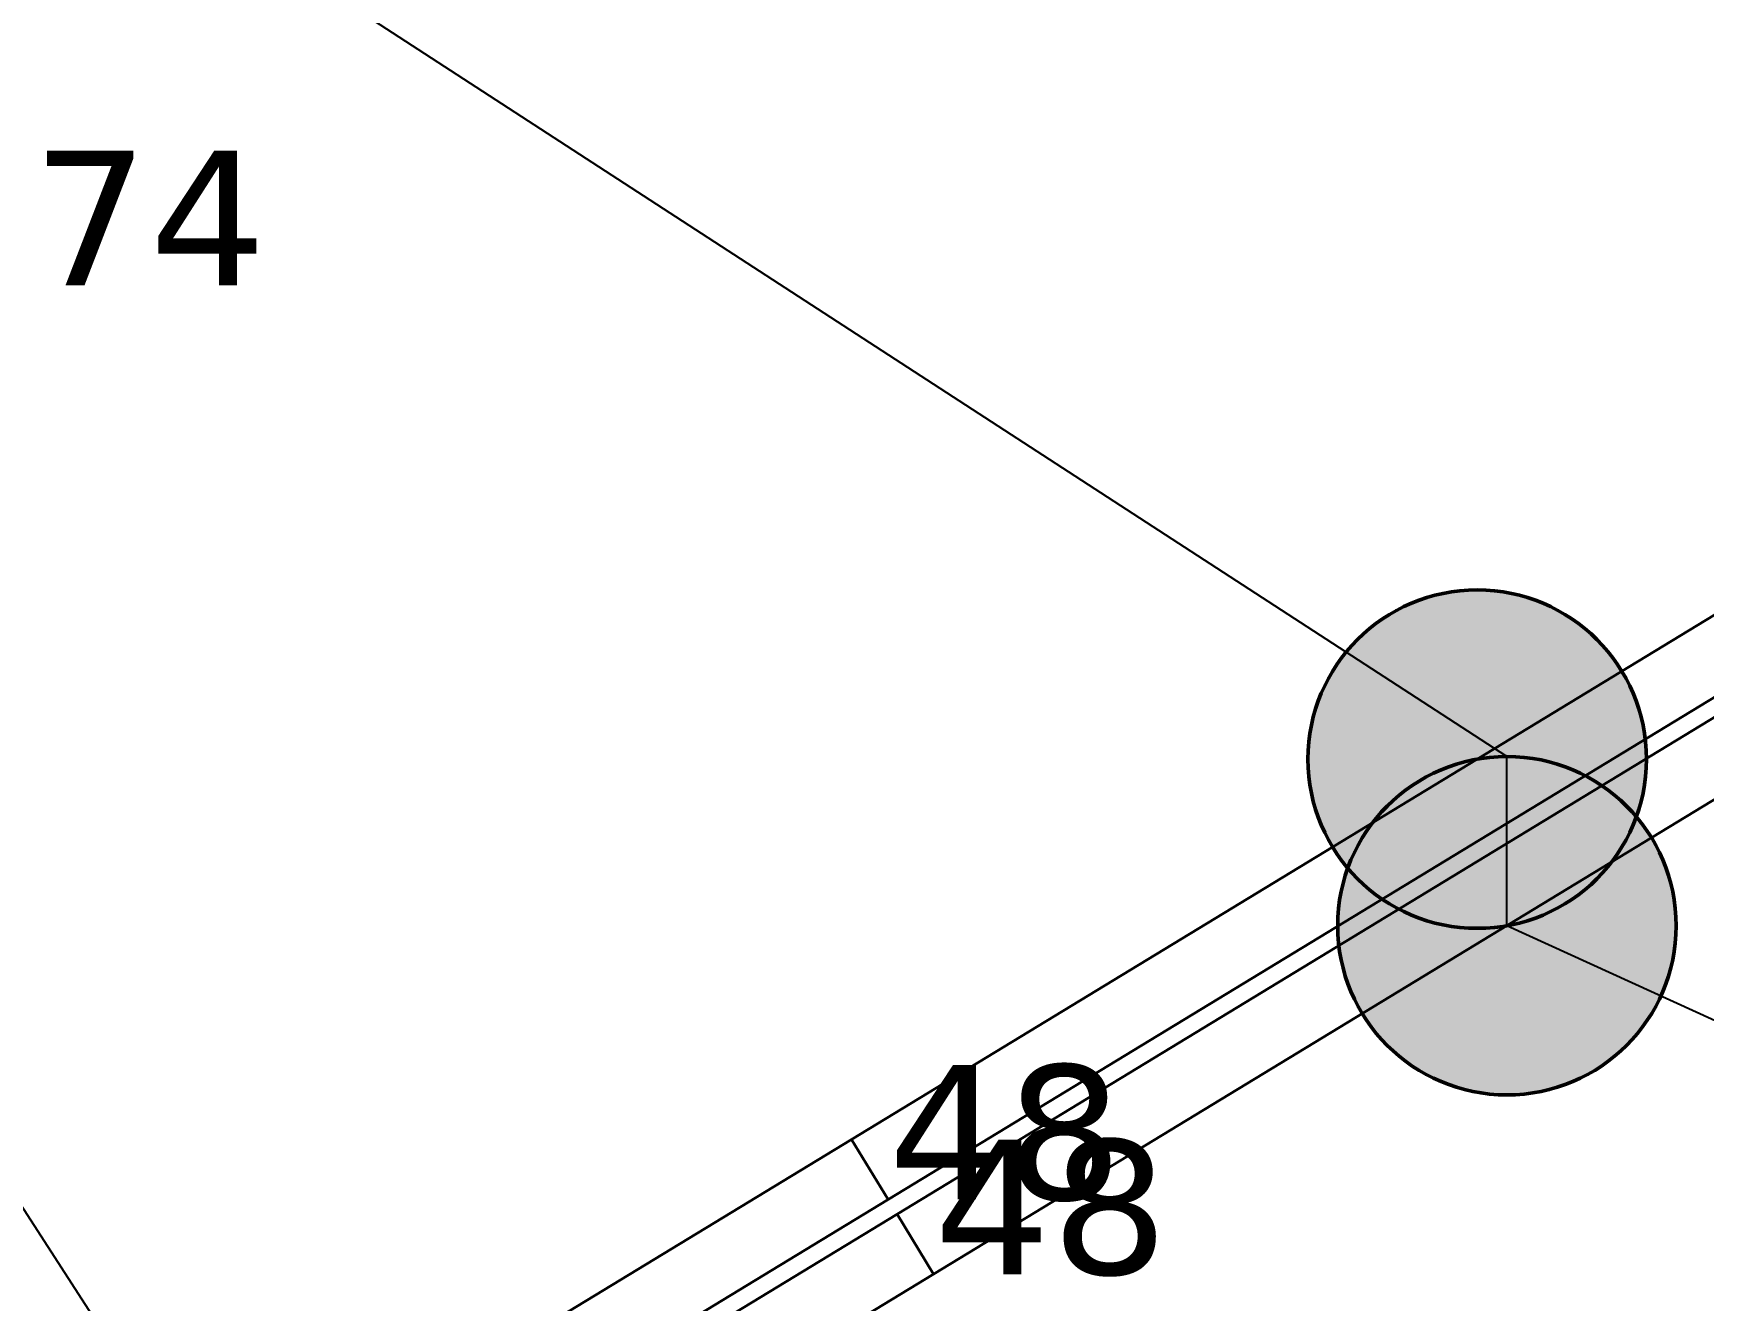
# Model space of a CAD drawing. Header units: millimetres. Extents: x -243740 to 150609, y -473655 to -165121.
# Drawn here: x 10626 to 12859, y -364078 to -362383 of the extents above; entities that cross this region are included whole.
import ezdxf

# ---------------------------------------------------------------- set-up
doc = ezdxf.new("R2010")
doc.units = ezdxf.units.MM
doc.linetypes.add('Штрих', pattern=[6.35, 3.175, -3.175])
doc.layers.add('_Гр.ЩД-1C.10.4.I7.6', color=6, linetype='Continuous')
doc.layers.add('Вставка', color=252, linetype='Continuous')
for name, color, linetype, lineweight in [('_освещение_dali', 3, 'Continuous', 50), ('A-ANNO-DIMS', 7, 'Continuous', 9), ('DLX_FL1_LUM 222', 5, 'Continuous', 40), ('АР_монолит', 252, 'Continuous', 50)]:
    doc.layers.add(name, color=color, linetype=linetype, lineweight=lineweight)
doc.styles.add('GOST 2.304', font='')
doc.styles.add('TableTextStyle', font='')
doc.styles.get('GOST 2.304').set_extended_font_data('GOST Common')
doc.styles.get('TableTextStyle').set_extended_font_data('VERDANA.TTF')
doc.linetypes.add('Truba', pattern='A,3e-05,[4,MSH_7,S=1,R=0,X=0,Y=0],-3.022072', length=3.022102)
doc.dimstyles.new('М-200', dxfattribs={"dimtxt": 400, "dimasz": 160, "dimexe": 200, "dimexo": 400, "dimgap": 50, "dimtad": 1, "dimdec": 0, "dimzin": 0, "dimdsep": 46, "dimtxsty": 'GOST 2.304', "dimblk": 'ARCHTICK', "dimcen": 180, "dimdle": 200, "dimadec": 0, "dimazin": 0, "dimtfac": 1, "dimtdec": 0, "dimtmove": 1, "dimatfit": 0, "dimfxl": 1, "dimtolj": 1, "dimtzin": 0, "dimarcsym": 0})

# ---------------------------------------------------------------- blocks, each defined once
blk = doc.blocks.new('_ArchTick')
at = {"color": 0, "linetype": 'ByBlock', "const_width": 0.15}
blk.add_lwpolyline([(-0.5, -0.5), (0.5, 0.5)], dxfattribs=at)
blk = doc.blocks.new('*D46')
at = {"layer": 'A-ANNO-DIMS', "color": 0, "lineweight": -2, "transparency": 16777216}
blk.add_arc((-165703.8, -113309.3), 107894.2, 269.999998, 325.999999, dxfattribs=at)
at = {"layer": 'Defpoints', "color": 0, "lineweight": 30, "transparency": 16777216}
for p in [(-165703.8, -113309.3), (-165703.8, -113309.3), (-75741.3, -173989.8), (-131171, -215527.9), (-165703.8, -221903.3)]:
    blk.add_point(p, dxfattribs=at)
at = {"layer": 'A-ANNO-DIMS', "color": 0, "lineweight": -2, "transparency": 16777216, "xscale": 160, "yscale": 160, "zscale": 160}
for p, rotation in [((-76255.4, -173643), 55.99999895826774), ((-165703.8, -221203.5), 179.9999981265246)]:
    blk.add_blockref('_ArchTick', p, dxfattribs=dict(at, rotation=rotation))
at = {"layer": 'A-ANNO-DIMS', "color": 0, "transparency": 16777216, "insert": (-114299.5, -207822), "char_height": 400, "attachment_point": 5, "rotation": 28.5412, "style": 'GOST 2.304'}
blk.add_mtext('\\A1;56,0%%D', dxfattribs=at)
blk = doc.blocks.new('A$Caabd1818')
at = {"layer": 'DLX_FL1_LUM 222'}
for points in [[(7750, 33659.6, 0), (9423.1, 34676.8, 0)], [(9423.1, 34676.8, 0), (7750, 33659.6, 0)], [(9423.1, 34676.8, 0), (7750, 33659.6, 0)], [(7750, 33659.6, 0), (9423.1, 34676.8, 0)], [(9471.9, 34596.4, 0), (7798.9, 33579.3, 0)], [(7798.9, 33579.3, 0), (9471.9, 34596.4, 0)], [(7798.9, 33579.3, 0), (9471.9, 34596.4, 0)], [(9471.9, 34596.4, 0), (7798.9, 33579.3, 0)], [(7810.8, 33559.6, 0), (9483.9, 34576.8, 0)], [(9483.9, 34576.8, 0), (7810.8, 33559.6, 0)], [(9483.9, 34576.8, 0), (7810.8, 33559.6, 0)], [(7810.8, 33559.6, 0), (9483.9, 34576.8, 0)], [(9532.7, 34496.5, 0), (7859.7, 33479.3, 0)], [(7859.7, 33479.3, 0), (9532.7, 34496.5, 0)], [(7859.7, 33479.3, 0), (9532.7, 34496.5, 0)], [(9532.7, 34496.5, 0), (7859.7, 33479.3, 0)], [(6077, 32642.5, 0), (7750, 33659.6, 0)], [(7750, 33659.6, 0), (6077, 32642.5, 0)], [(7750, 33659.6, 0), (6077, 32642.5, 0)], [(6077, 32642.5, 0), (7750, 33659.6, 0)], [(7750, 33659.6, 0), (7750, 33659.6, 0)], [(7798.9, 33579.3, 0), (7750, 33659.6, 0)], [(7750, 33659.6, 0), (7750, 33659.6, 0)], [(7750, 33659.6, 0), (7798.9, 33579.3, 0)], [(7750, 33659.6, 0), (7798.9, 33579.3, 0)], [(7798.9, 33579.3, 0), (7750, 33659.6, 0)], [(7750, 33659.6, 0), (7750, 33659.6, 0)], [(7750, 33659.6, 0), (7798.9, 33579.3, 0)], [(7798.9, 33579.3, 0), (7750, 33659.6, 0)], [(7750, 33659.6, 0), (7750, 33659.6, 0)], [(7798.9, 33579.3, 0), (7750, 33659.6, 0)], [(7750, 33659.6, 0), (7798.9, 33579.3, 0)], [(7798.9, 33579.3, 0), (6125.8, 32562.1, 0)], [(6125.8, 32562.1, 0), (7798.9, 33579.3, 0)], [(6125.8, 32562.1, 0), (7798.9, 33579.3, 0)], [(7798.9, 33579.3, 0), (6125.8, 32562.1, 0)], [(7798.9, 33579.3, 0), (7798.9, 33579.3, 0)], [(7798.9, 33579.3, 0), (7798.9, 33579.3, 0)], [(7798.9, 33579.3, 0), (7798.9, 33579.3, 0)], [(7798.9, 33579.3, 0), (7798.9, 33579.3, 0)], [(6137.7, 32542.5, 0), (7810.8, 33559.6, 0)], [(7810.8, 33559.6, 0), (6137.7, 32542.5, 0)], [(7810.8, 33559.6, 0), (6137.7, 32542.5, 0)], [(6137.7, 32542.5, 0), (7810.8, 33559.6, 0)], [(7810.8, 33559.6, 0), (7810.8, 33559.6, 0)], [(7859.7, 33479.3, 0), (7810.8, 33559.6, 0)], [(7810.8, 33559.6, 0), (7810.8, 33559.6, 0)], [(7810.8, 33559.6, 0), (7859.7, 33479.3, 0)], [(7810.8, 33559.6, 0), (7859.7, 33479.3, 0)], [(7859.7, 33479.3, 0), (7810.8, 33559.6, 0)], [(7810.8, 33559.6, 0), (7810.8, 33559.6, 0)], [(7810.8, 33559.6, 0), (7859.6, 33479.3, 0)], [(7859.6, 33479.3, 0), (7810.8, 33559.6, 0)], [(7810.8, 33559.6, 0), (7810.8, 33559.6, 0)], [(7859.6, 33479.3, 0), (7810.8, 33559.6, 0)], [(7810.8, 33559.6, 0), (7859.6, 33479.3, 0)], [(7859.6, 33479.3, 0), (6186.6, 32462.2, 0)], [(6186.6, 32462.2, 0), (7859.6, 33479.3, 0)], [(6186.6, 32462.2, 0), (7859.6, 33479.3, 0)], [(7859.6, 33479.3, 0), (6186.6, 32462.2, 0)], [(7859.6, 33479.3, 0), (7859.6, 33479.3, 0)], [(7859.6, 33479.3, 0), (7859.6, 33479.3, 0)], [(7859.7, 33479.3, 0), (7859.7, 33479.3, 0)], [(7859.7, 33479.3, 0), (7859.7, 33479.3, 0)]]:
    blk.add_polyline3d(points, dxfattribs=at)
blk = doc.blocks.new('A$Cab2378fa')
at = {"lineweight": 25, "true_color": 0xfff5f5}
h = blk.add_hatch(color=7, dxfattribs=at)
h.dxf.hatch_style = 1
h.paths.add_polyline_path([(0, 0), (-141.6, -170.3, 0.174923), (3, -222.4, 0.197808), (162.3, -156.8)])
h.paths.add_polyline_path([(-163.2, 157.6), (0, 0), (147.8, 177.8, 0.175398), (3, 230.2, 0.209014)])
at = {"lineweight": 25}
h = blk.add_hatch(color=0, dxfattribs=at)
h.paths.add_polyline_path([(162.3, -156.8, 0.442338), (147.8, 177.8), (0, 0)])
h.paths.add_polyline_path([(-141.6, -170.3), (0, 0), (-163.2, 157.6, 0.430096)])
blk.add_circle((3, 3.9), 226.3)
blk = doc.blocks.new('Оси200')
at = {"layer": 'A-ANNO-DIMS'}
dim = blk.add_angular_dim_2l(base=(-131171, -215527.9), line1=((-165703.8, -113309.3), (-75741.3, -173989.8)), line2=((-165703.8, -113309.3), (-165703.8, -221903.3)), text='56,0%%D', dimstyle='М-200', override={"dimadec": 2, "dimtmove": 2}, dxfattribs=at)
dim.commit()
dim.dimension.update_dxf_attribs({"geometry": '*D46', "text_midpoint": (-114299.5, -207822), "dimtype": 130})
blk = doc.blocks.new('A$C010e0e93')
at = {"layer": 'A-ANNO-DIMS'}
blk.add_blockref('Оси200', (404603.7, 213803.6), dxfattribs=at)

msp = doc.modelspace()

# ---------------------------------------------------------------- block references
at = {"layer": 'Вставка', "linetype": 'Truba', "lineweight": 30, "ltscale": 100}
msp.add_blockref('A$C010e0e93', (-234640, -397437.2), dxfattribs=at)

# ---------------------------------------------------------------- next in the draw order: linework, layer by layer
at = {"layer": '_Гр.ЩД-1C.10.4.I7.6', "ltscale": 100}
msp.add_lwpolyline([(9752.2, -361437.2), (10235.9, -363372.4), (10858, -364335.9), (10989.9, -364552.8), (12048.6, -365135.3), (13679.9, -364070.9), (12595.9, -363576.4), (12596, -363350.1), (10590, -362046.6)], dxfattribs=at)

# ---------------------------------------------------------------- next in the draw order: block references
at = {"layer": '_освещение_dali', "color": 5, "ltscale": 100}
for p in [(12553.3, -363357.5), (12593, -363580.3)]:
    msp.add_blockref('A$Cab2378fa', p, dxfattribs=at)
at = {"layer": 'Defpoints', "linetype": 'Truba', "ltscale": 100}
msp.add_blockref('A$Caabd1818', (3969.7, -397521.8), dxfattribs=at)

# ---------------------------------------------------------------- next in the draw order: texts
at = {"layer": '_освещение_dali', "color": 143, "true_color": 0x77b4be, "style": 'TableTextStyle'}
for s, p in [('74', (10623.5, -362719.9)), ('48', (11768.5, -363942.5)), ('48', (11829.3, -364042.5))]:
    msp.add_text(s, height=180, dxfattribs=at).set_placement(p)

doc.saveas('drawing.dxf')
